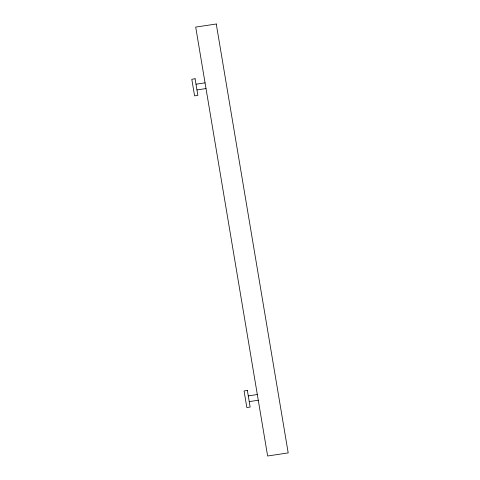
<?xml version="1.0" encoding="UTF-8"?>
<svg xmlns="http://www.w3.org/2000/svg" width="480" height="480" viewBox="0 0 480 480"><rect width="100%" height="100%" fill="white"/><g stroke="black" fill="none" stroke-linecap="round" stroke-linejoin="round"><path stroke-width="0.72" d="M196.002 84.21L205.056 82.848M196.962 89.928L206.01 88.566M248.274 395.886L257.322 394.524M249.228 401.604L258.282 400.242M216.27 24L195.702 27.09L267.63 456L288.198 452.91L216.27 24M195.096 78.774L191.802 79.272L194.586 95.856L197.874 95.358L195.096 78.774M247.362 390.45L244.068 390.948L246.852 407.532L250.14 407.034L247.362 390.45"/></g></svg>
